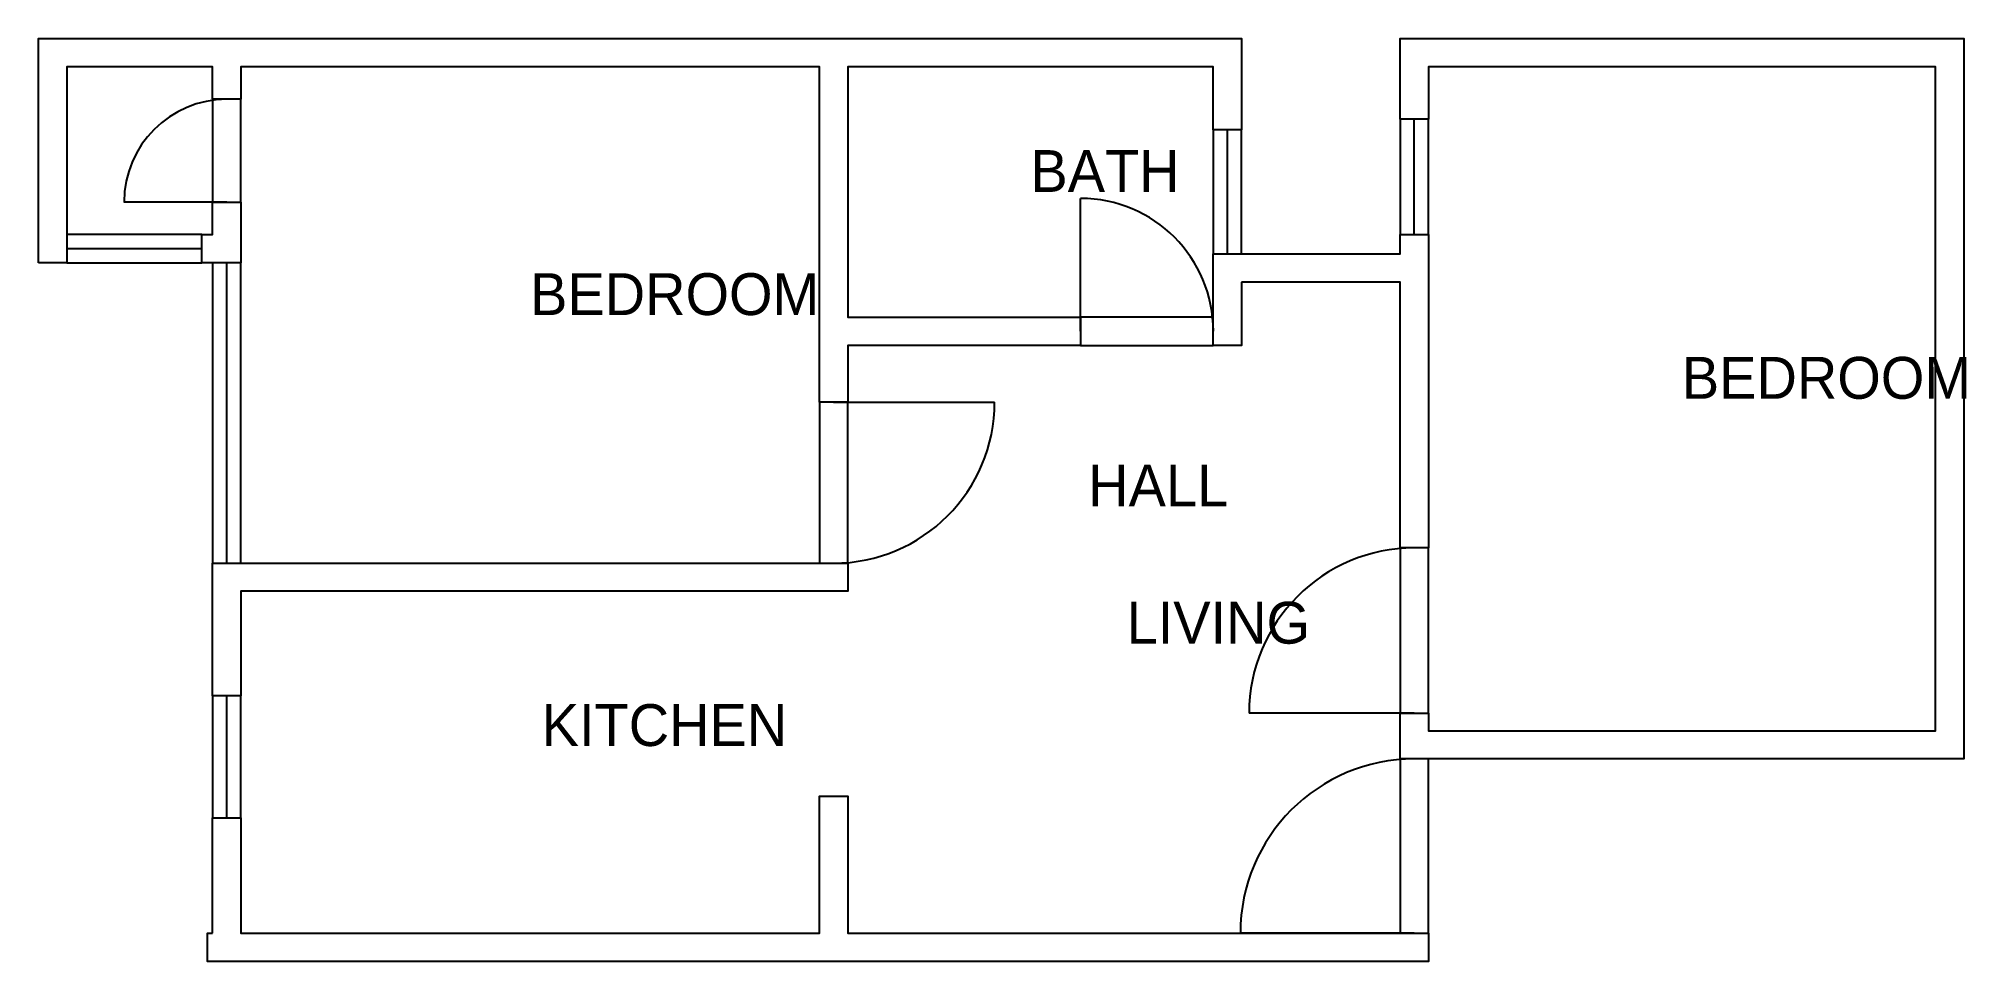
# Model space of a CAD drawing. Header units: millimetres. Extents: x -122 to 10016, y 2515 to 7365.
import ezdxf

# ---------------------------------------------------------------- set-up
doc = ezdxf.new("R2010")
doc.units = ezdxf.units.MM
for name, color, linetype in [('A-ANNO-TEXT', 7, 'Continuous'), ('A-DOOR', 7, 'Continuous'), ('A-GLAZ', 7, 'Continuous'), ('A-WALL', 7, 'Continuous')]:
    doc.layers.add(name, color=color, linetype=linetype)

msp = doc.modelspace()

# ---------------------------------------------------------------- linework, layer by layer
at = {"layer": 'A-DOOR'}
for p, q in [((868, 6506), (327, 6506)), ((5358, 5827), (5358, 6524)), ((4059, 5455), (4906, 5455)), ((7113, 3819), (6244, 3819)), ((7113, 2664), (6198, 2664))]:
    msp.add_line(p, q, dxfattribs=at)
for points in [[(942, 6506), (942, 7046), (793, 7046), (793, 6506)], [(5358, 5752), (6055, 5752), (6055, 5901), (5358, 5901)], [(3985, 5455), (3985, 4608), (4134, 4608), (4134, 5455)], [(7188, 3819), (7188, 4688), (7039, 4688), (7039, 3819)], [(7188, 2664), (7188, 3579), (7039, 3579), (7039, 2664)]]:
    msp.add_lwpolyline(points, close=True, dxfattribs=at)
for centre, radius, start, end in [((868, 6506), 540, 90, 180), ((5358, 5827), 698, 0, 90), ((4059, 5455), 847, -90, 0), ((7113, 3819), 869, 90, 180), ((7113, 2664), 915, 90, 180)]:
    msp.add_arc(centre, radius, start, end, dxfattribs=at)
at = {"layer": 'A-GLAZ'}
for p, q in [((7113, 6336), (7113, 6942)), ((6130, 6233), (6130, 6885)), ((27, 6261), (736, 6261)), ((868, 4608), (868, 6187)), ((868, 3270), (868, 3910))]:
    msp.add_line(p, q, dxfattribs=at)
for points in [[(7188, 6336), (7188, 6942), (7039, 6942), (7039, 6336)], [(6204, 6233), (6204, 6885), (6055, 6885), (6055, 6233)], [(27, 6187), (736, 6187), (736, 6336), (27, 6336)], [(942, 4608), (942, 6187), (793, 6187), (793, 4608)], [(942, 3270), (942, 3910), (793, 3910), (793, 3270)]]:
    msp.add_lwpolyline(points, close=True, dxfattribs=at)
at = {"layer": 'A-WALL'}
for points in [[(-122, 6187), (-122, 7365), (6204, 7365), (6204, 6885), (6055, 6885), (6055, 7216), (4134, 7216), (4134, 5901), (5358, 5901), (5358, 5752), (4134, 5752), (4134, 5455), (3985, 5455), (3985, 7216), (942, 7216), (942, 7046), (793, 7046), (793, 7216), (27, 7216), (27, 6187)], [(7039, 3819), (7188, 3819), (7188, 3727), (9853, 3727), (9853, 7216), (7188, 7216), (7188, 6942), (7039, 6942), (7039, 7365), (10002, 7365), (10002, 3579), (7039, 3579)], [(942, 6187), (736, 6187), (736, 6336), (793, 6336), (793, 6506), (942, 6506)], [(6204, 6084), (6204, 5752), (6055, 5752), (6055, 6233), (7039, 6233), (7039, 6336), (7188, 6336), (7188, 4688), (7039, 4688), (7039, 6084)], [(793, 4608), (4134, 4608), (4134, 4460), (942, 4460), (942, 3910), (793, 3910)], [(793, 2664), (793, 3270), (942, 3270), (942, 2664), (3985, 2664), (3985, 3384), (4134, 3384), (4134, 2664), (7188, 2664), (7188, 2515), (766, 2515), (766, 2664)]]:
    msp.add_lwpolyline(points, close=True, dxfattribs=at)

# ---------------------------------------------------------------- texts
at = {"layer": 'A-ANNO-TEXT'}
for s, p in [('BATH', (5094, 6559)), ('BEDROOM', (2463, 5912)), ('BEDROOM', (8520, 5472)), ('HALL', (5398, 4906)), ('LIVING', (5600, 4185)), ('KITCHEN', (2524, 3647))]:
    msp.add_text(s, height=220, dxfattribs=at).set_placement(p)

doc.saveas('drawing.dxf')
